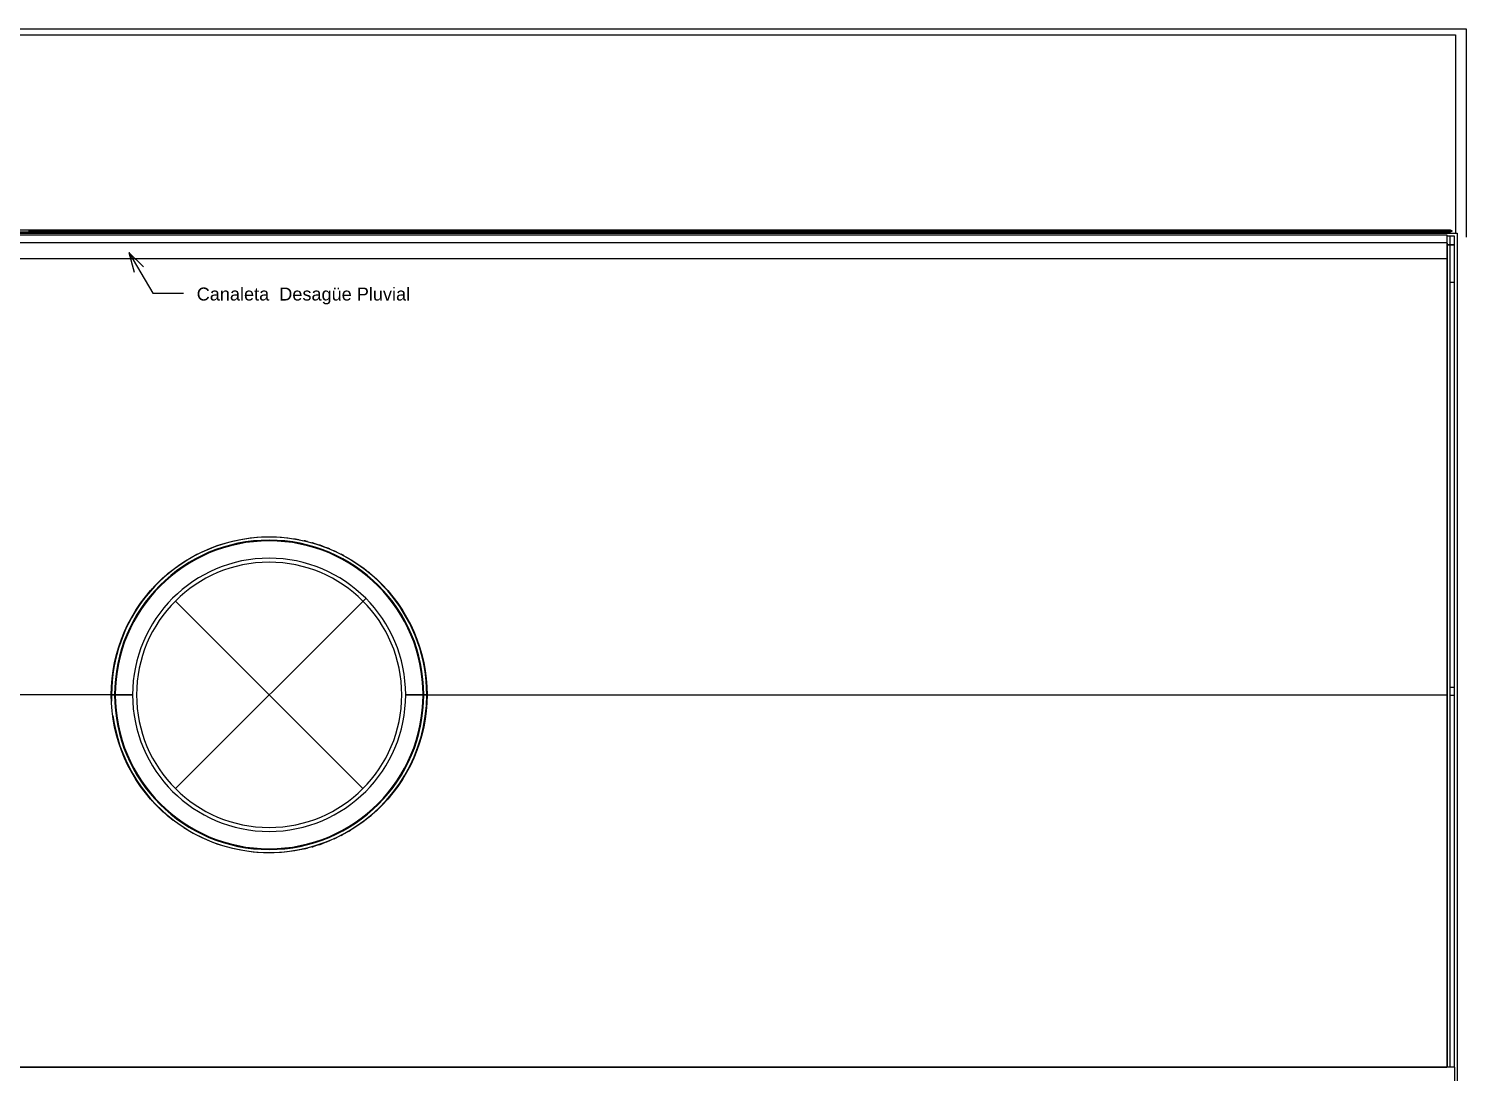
# Model space of a CAD drawing. Header units: millimetres. Extents: x 31.6 to 129.3, y 99 to 163.2.
# Drawn here: x 85.65 to 129.27, y 124.94 to 156.58 of the extents above; entities that cross this region are included whole.
import ezdxf

# ---------------------------------------------------------------- set-up
doc = ezdxf.new("R2010")
doc.units = ezdxf.units.MM
doc.layers.add('muro', color=7, linetype='Continuous')
doc.styles.get("Standard").update_dxf_attribs({"font": 'txt.shx'})

msp = doc.modelspace()

# ---------------------------------------------------------------- linework, layer by layer
at = {"layer": 'muro', "color": 252, "true_color": 0x939598}
for p, q in [((41.596, 156.583), (129.266, 156.583)), ((41.78, 156.399), (128.944, 156.399)), ((128.944, 156.399), (128.944, 150.382)), ((129.266, 156.583), (129.266, 150.258)), ((31.75, 150.382), (128.99, 150.382)), ((128.776, 150.383), (32.015, 150.383)), ((128.791, 150.413), (41.51, 150.413)), ((41.765, 150.483), (128.791, 150.483)), ((54.227, 150.33), (128.677, 150.33)), ((54.227, 150.106), (128.677, 150.106)), ((85.646, 150.463), (88.026, 150.463)), ((85.646, 150.463), (85.646, 150.433)), ((88.026, 150.433), (85.646, 150.433)), ((88.026, 150.463), (88.026, 150.433)), ((88.046, 150.463), (90.426, 150.463)), ((88.046, 150.463), (88.046, 150.433)), ((90.426, 150.433), (88.046, 150.433)), ((90.426, 150.463), (90.426, 150.433)), ((90.446, 150.463), (92.826, 150.463)), ((90.446, 150.463), (90.446, 150.433)), ((92.826, 150.433), (90.446, 150.433)), ((92.826, 150.463), (92.826, 150.433)), ((92.846, 150.463), (95.226, 150.463)), ((92.846, 150.463), (92.846, 150.433)), ((95.226, 150.433), (92.846, 150.433)), ((95.226, 150.463), (95.226, 150.433)), ((95.246, 150.463), (97.626, 150.463)), ((95.246, 150.463), (95.246, 150.433)), ((97.626, 150.433), (95.246, 150.433)), ((97.626, 150.463), (97.626, 150.433)), ((97.646, 150.463), (100.026, 150.463)), ((97.646, 150.463), (97.646, 150.433)), ((100.026, 150.433), (97.646, 150.433)), ((100.026, 150.463), (100.026, 150.433)), ((100.046, 150.463), (102.426, 150.463)), ((100.046, 150.463), (100.046, 150.433)), ((102.426, 150.433), (100.046, 150.433)), ((102.426, 150.463), (102.426, 150.433)), ((102.446, 150.463), (104.826, 150.463)), ((102.446, 150.463), (102.446, 150.433)), ((104.826, 150.433), (102.446, 150.433)), ((104.826, 150.463), (104.826, 150.433)), ((104.846, 150.463), (107.226, 150.463)), ((104.846, 150.463), (104.846, 150.433)), ((107.226, 150.433), (104.846, 150.433)), ((107.226, 150.463), (107.226, 150.433)), ((107.246, 150.463), (109.626, 150.463)), ((107.246, 150.463), (107.246, 150.433)), ((109.626, 150.433), (107.246, 150.433)), ((109.626, 150.463), (109.626, 150.433)), ((109.646, 150.463), (112.026, 150.463)), ((109.646, 150.463), (109.646, 150.433)), ((112.026, 150.433), (109.646, 150.433)), ((112.026, 150.463), (112.026, 150.433)), ((112.046, 150.463), (114.426, 150.463)), ((112.046, 150.463), (112.046, 150.433)), ((114.426, 150.433), (112.046, 150.433)), ((114.426, 150.463), (114.426, 150.433)), ((114.446, 150.463), (116.826, 150.463)), ((114.446, 150.463), (114.446, 150.433)), ((116.826, 150.433), (114.446, 150.433)), ((116.826, 150.463), (116.826, 150.433)), ((116.846, 150.463), (119.226, 150.463)), ((116.846, 150.463), (116.846, 150.433)), ((119.226, 150.433), (116.846, 150.433)), ((119.226, 150.463), (119.226, 150.433)), ((119.246, 150.463), (121.626, 150.463)), ((119.246, 150.463), (119.246, 150.433)), ((121.626, 150.433), (119.246, 150.433)), ((121.626, 150.463), (121.626, 150.433)), ((121.646, 150.463), (124.026, 150.463)), ((121.646, 150.463), (121.646, 150.433)), ((124.026, 150.433), (121.646, 150.433)), ((124.026, 150.463), (124.026, 150.433)), ((124.046, 150.463), (126.426, 150.463)), ((124.046, 150.463), (124.046, 150.433)), ((126.426, 150.433), (124.046, 150.433)), ((126.426, 150.463), (126.426, 150.433)), ((126.446, 150.463), (128.826, 150.463)), ((126.446, 150.463), (126.446, 150.433)), ((128.826, 150.433), (126.446, 150.433)), ((128.677, 150.33), (128.677, 149.608)), ((128.905, 150.297), (128.677, 150.297)), ((128.701, 150.081), (128.677, 150.081)), ((128.701, 125.092), (128.701, 150.081)), ((128.776, 150.043), (128.776, 150.297)), ((128.791, 150.483), (128.791, 150.463)), ((128.791, 150.433), (128.791, 150.413)), ((128.826, 150.463), (128.826, 150.433)), ((128.905, 125.092), (128.905, 150.297)), ((128.99, 150.382), (128.99, 99.144)), ((88.683, 149.801), (89.126, 149.365)), ((88.683, 149.801), (88.848, 149.202)), ((88.683, 149.801), (89.412, 148.56)), ((128.701, 150.043), (128.905, 150.043)), ((128.905, 150.021), (128.701, 150.021)), ((128.776, 125.092), (128.776, 150.021)), ((54.227, 149.611), (128.677, 149.611)), ((128.677, 149.608), (54.227, 149.608)), ((128.677, 149.608), (128.677, 125.093)), ((128.776, 148.903), (128.905, 148.903)), ((89.412, 148.56), (90.336, 148.56)), ((128.776, 136.615), (128.905, 136.615)), ((88.149, 136.383), (32.051, 136.383)), ((88.158, 136.393), (88.25, 136.393)), ((88.25, 136.373), (88.158, 136.373)), ((88.272, 136.393), (88.798, 136.393)), ((88.798, 136.373), (88.272, 136.373)), ((97.083, 136.393), (97.609, 136.393)), ((97.609, 136.373), (97.083, 136.373)), ((97.631, 136.393), (97.723, 136.393)), ((97.723, 136.373), (97.631, 136.373)), ((97.731, 136.383), (128.701, 136.383)), ((128.905, 136.365), (128.776, 136.365)), ((128.92, 125.092), (31.84, 125.092)), ((32.051, 125.093), (128.677, 125.093)), ((128.92, 124.486), (128.92, 125.092))]:
    msp.add_line(p, q, dxfattribs=at)
for points in [[(88.149, 136.383), (88.156, 136.63), (88.175, 136.876), (88.207, 137.12), (88.251, 137.363), (88.307, 137.603), (88.376, 137.84), (88.457, 138.073), (88.55, 138.302), (88.655, 138.525), (88.771, 138.743), (88.898, 138.954), (89.036, 139.159), (89.184, 139.356), (89.342, 139.546), (89.509, 139.727), (89.686, 139.899), (89.871, 140.062), (90.065, 140.215), (90.266, 140.358), (90.474, 140.49), (90.689, 140.612), (90.909, 140.722), (91.136, 140.821), (91.366, 140.908), (91.601, 140.983), (91.84, 141.046), (92.082, 141.096), (92.325, 141.134), (92.571, 141.16), (92.817, 141.172), (93.064, 141.172), (93.31, 141.16), (93.556, 141.134), (93.799, 141.096), (94.041, 141.046), (94.279, 140.983), (94.514, 140.908), (94.745, 140.821), (94.971, 140.722), (95.192, 140.612), (95.407, 140.49), (95.615, 140.358), (95.816, 140.215), (96.01, 140.062), (96.195, 139.899), (96.372, 139.727), (96.539, 139.546), (96.697, 139.356), (96.845, 139.159), (96.983, 138.954), (97.11, 138.743), (97.226, 138.525), (97.331, 138.302), (97.423, 138.073), (97.505, 137.84), (97.573, 137.603), (97.63, 137.363), (97.674, 137.12), (97.706, 136.876), (97.725, 136.63), (97.731, 136.383)], [(90.096, 133.538), (95.877, 139.305)], [(95.785, 133.538), (90.096, 139.228)], [(97.731, 136.383), (97.725, 136.136), (97.706, 135.89), (97.674, 135.646), (97.63, 135.403), (97.573, 135.163), (97.505, 134.926), (97.423, 134.693), (97.331, 134.464), (97.226, 134.241), (97.11, 134.023), (96.983, 133.812), (96.845, 133.607), (96.697, 133.41), (96.539, 133.22), (96.372, 133.039), (96.195, 132.867), (96.01, 132.704), (95.816, 132.551), (95.615, 132.408), (95.407, 132.276), (95.192, 132.154), (94.971, 132.044), (94.745, 131.945), (94.514, 131.858), (94.279, 131.783), (94.041, 131.72), (93.799, 131.67), (93.556, 131.632), (93.31, 131.606), (93.064, 131.594), (92.817, 131.594), (92.571, 131.606), (92.325, 131.632), (92.082, 131.67), (91.84, 131.72), (91.601, 131.783), (91.366, 131.858), (91.136, 131.945), (90.909, 132.044), (90.689, 132.154), (90.474, 132.276), (90.266, 132.408), (90.065, 132.551), (89.871, 132.704), (89.686, 132.867), (89.509, 133.039), (89.342, 133.22), (89.184, 133.41), (89.036, 133.607), (88.898, 133.812), (88.771, 134.023), (88.655, 134.241), (88.55, 134.464), (88.457, 134.693), (88.376, 134.926), (88.307, 135.163), (88.251, 135.403), (88.207, 135.646), (88.175, 135.89), (88.156, 136.136), (88.149, 136.383)]]:
    msp.add_lwpolyline(points, dxfattribs=at)
for radius, start, end in [(4.783, 102.4724, 180), (4.691, 0, 180), (4.669, 0, 180), (4.783, 79.0476, 101.0649), (4.783, 0, 77.6401), (4.791, 75.9567, 77.1595), (4.791, 73.1038, 74.3245), (4.791, 70.2621, 71.4831), (4.143, 0, 180), (4.791, 67.4269, 68.6307), (4.791, 64.5958, 65.7566), (4.791, 61.7674, 62.8297), (4.023, 0, 180), (4.023, 0, 180), (4.791, 129.2007, 130.582), (4.791, 49.5423, 50.9339), (4.791, 137.9204, 139.3011), (4.791, 135.0134, 136.3951), (4.791, 132.1069, 133.4888), (4.791, 46.6316, 48.0219), (4.791, 43.7211, 45.1094), (4.791, 40.8107, 42.1963), (4.791, 143.7361, 145.1123), (4.791, 140.8279, 142.2068), (4.791, 37.9004, 39.2826), (4.791, 34.9903, 36.3679), (4.791, 149.5555, 150.9226), (4.791, 146.6452, 148.0175), (4.791, 32.0802, 33.452), (4.791, 29.1702, 30.5346), (4.791, 155.3812, 156.7324), (4.791, 152.4673, 153.8276), (4.791, 26.2603, 27.6149), (4.791, 23.3505, 24.692), (4.791, 161.2201, 162.5417), (4.791, 158.2983, 159.6371), (4.791, 20.4407, 21.7642), (4.791, 17.531, 18.8283), (4.791, 167.0925, 168.3507), (4.791, 164.1494, 165.4462), (4.791, 14.6214, 15.878), (4.791, 170.0637, 171.2551), (4.783, 180, 182.3013), (4.691, 180, 0), (4.669, 180, 0), (4.143, 180, 0), (4.023, 180, 0), (4.023, 180, 0), (4.783, 237.2953, 0), (4.783, 187.5769, 232.5448), (4.791, 188.7237, 189.9571), (4.791, 191.6295, 192.9118), (4.791, 347.0709, 348.361), (4.791, 350.0261, 351.2708), (4.791, 194.5353, 195.8478), (4.791, 197.4412, 198.774), (4.791, 341.2031, 342.5412), (4.791, 344.1325, 345.4511), (4.791, 200.3472, 201.6944), (4.791, 203.2534, 204.6111), (4.791, 335.3586, 336.7212), (4.791, 338.2878, 339.6313), (4.791, 206.1596, 207.5252), (4.791, 209.0659, 210.4376), (4.791, 329.5242, 330.9009), (4.791, 332.4406, 333.8111), (4.791, 211.9724, 213.3486), (4.791, 214.879, 216.2586), (4.791, 323.6951, 325.0802), (4.791, 326.6092, 327.9906), (4.791, 217.7858, 219.1679), (4.791, 220.6929, 222.0765), (4.791, 223.6002, 224.9847), (4.791, 314.9566, 316.3482), (4.791, 317.8689, 319.259), (4.791, 320.7817, 322.1697), (4.791, 226.5078, 227.8924), (4.791, 229.4158, 230.7999), (4.791, 309.1332, 310.526), (4.791, 312.0447, 313.4372), (4.791, 300.1548, 301.1148), (4.791, 282.8606, 284.0673), (4.791, 285.6985, 286.9259), (4.791, 288.5414, 289.773), (4.791, 291.3927, 292.6134), (4.791, 294.2593, 295.4497), (4.791, 297.1591, 298.2832)]:
    msp.add_arc((92.94, 136.383), radius, start, end, dxfattribs=at)

# ---------------------------------------------------------------- texts
at = {"layer": 'muro', "color": 252, "true_color": 0x939598, "insert": (90.742, 148.735), "char_height": 0.39341, "width": 7.7184, "attachment_point": 1, "line_spacing_factor": 0.938532}
msp.add_mtext('\\fArial|b0|i0|c0|p34|;Canaleta  Desagüe Pluvial', dxfattribs=at)

doc.saveas('drawing.dxf')
